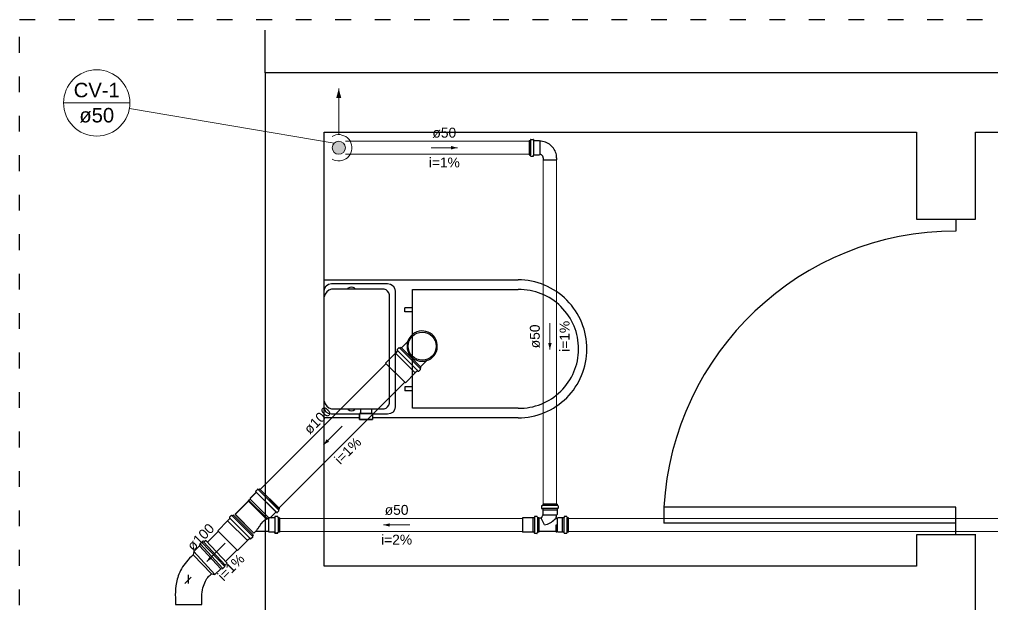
# Model space of a CAD drawing. Header units: millimetres. Extents: x -823 to -490, y -63 to 119.
# Drawn here: x -540.16 to -525.36, y 67.46 to 76.36 of the extents above; entities that cross this region are included whole.
import ezdxf

# ---------------------------------------------------------------- set-up
doc = ezdxf.new("R2010")
doc.units = ezdxf.units.MM
doc.header["$LTSCALE"] = 0.2
doc.header["$MEASUREMENT"] = 0
doc.linetypes.add('ACAD_ISO03W100', pattern=[3, 1.2, -1.8])
for name, color, linetype in [('. Layaot', 8, 'Continuous'), ('Simbolos', 5, 'Continuous'), ('Simbolos_int', 2, 'Continuous')]:
    doc.layers.add(name, color=color, linetype=linetype)
for name, color, linetype, lineweight in [('CV-Colunas', 1, 'Continuous', 5), ('CV-Condutos', 1, 'Continuous', 5), ('CV-Indicação coluna', 5, 'Continuous', 5), ('CV-Sentido conduto', 9, 'Continuous', 5), ('CV-Textos conduto', 7, 'Continuous', 5), ('DI-Detalhes', 1, 'Continuous', 30), ('TQ-Condutos', 5, 'Continuous', 5), ('TQ-Sentido conduto', 9, 'Continuous', 5), ('TQ-Textos conduto', 7, 'Continuous', 5)]:
    doc.layers.add(name, color=color, linetype=linetype, lineweight=lineweight)
doc.styles.add('Arial', font='arial.ttf')

msp = doc.modelspace()

# ---------------------------------------------------------------- hatches: boundary and pattern name
at = {"layer": 'CV-Colunas', "linetype": 'Continuous'}
msp.add_hatch(color=256, dxfattribs=at).paths.add_polyline_path([(-535.202, 74.405), (-535.203, 74.413), (-535.204, 74.422), (-535.206, 74.431), (-535.208, 74.439), (-535.212, 74.447), (-535.216, 74.455), (-535.221, 74.462), (-535.226, 74.469), (-535.232, 74.475), (-535.238, 74.481), (-535.245, 74.487), (-535.252, 74.491), (-535.26, 74.495), (-535.268, 74.499), (-535.277, 74.501), (-535.285, 74.503), (-535.294, 74.504), (-535.302, 74.505), (-535.311, 74.504), (-535.32, 74.503), (-535.328, 74.501), (-535.337, 74.499), (-535.345, 74.495), (-535.352, 74.491), (-535.36, 74.487), (-535.367, 74.481), (-535.373, 74.475), (-535.379, 74.469), (-535.384, 74.462), (-535.389, 74.455), (-535.393, 74.447), (-535.396, 74.439), (-535.399, 74.431), (-535.401, 74.422), (-535.402, 74.413), (-535.402, 74.405), (-535.402, 74.396), (-535.401, 74.387), (-535.399, 74.379), (-535.396, 74.371), (-535.393, 74.362), (-535.389, 74.355), (-535.384, 74.347), (-535.379, 74.34), (-535.373, 74.334), (-535.367, 74.328), (-535.36, 74.323), (-535.352, 74.318), (-535.345, 74.314), (-535.337, 74.311), (-535.328, 74.308), (-535.32, 74.306), (-535.311, 74.305), (-535.302, 74.305), (-535.294, 74.305), (-535.285, 74.306), (-535.277, 74.308), (-535.268, 74.311), (-535.26, 74.314), (-535.252, 74.318), (-535.245, 74.323), (-535.238, 74.328), (-535.232, 74.334), (-535.226, 74.34), (-535.221, 74.347), (-535.216, 74.355), (-535.212, 74.362), (-535.208, 74.371), (-535.206, 74.379), (-535.204, 74.387), (-535.203, 74.396)])
at = {"layer": 'CV-Condutos', "linetype": 'Continuous'}
msp.add_hatch(color=256, dxfattribs=at).paths.add_polyline_path([(-535.302, 75.305), (-535.341, 75.16), (-535.264, 75.16)])
at = {"layer": 'CV-Sentido conduto', "linetype": 'Continuous'}
for points in [[(-533.498, 74.405), (-533.594, 74.431), (-533.594, 74.379)], [(-532.093, 71.337), (-532.067, 71.434), (-532.119, 71.434)]]:
    msp.add_hatch(color=256, dxfattribs=at).paths.add_polyline_path(points)
at = {"layer": 'TQ-Sentido conduto', "linetype": 'Continuous'}
for points in [[(-535.535, 69.887), (-535.448, 69.937), (-535.485, 69.974)], [(-534.623, 68.67), (-534.526, 68.644), (-534.526, 68.695)], [(-537.31, 68.112), (-537.224, 68.162), (-537.26, 68.198)]]:
    msp.add_hatch(color=256, dxfattribs=at).paths.add_polyline_path(points)

# ---------------------------------------------------------------- linework, layer by layer
at = {"layer": '. Layaot'}
for p, q in [((-535.523, 71.342), (-535.523, 72.327)), ((-535.523, 70.366), (-535.523, 71.342)), ((-534.801, 70.362), (-534.801, 70.428)), ((-535.523, 70.313), (-535.523, 70.366)), ((-534.789, 70.362), (-534.789, 70.297)), ((-534.789, 70.297), (-534.789, 70.272))]:
    msp.add_line(p, q, dxfattribs=at)
at = {"layer": '. Layaot', "color": 7, "lineweight": 0}
for p, q in [((-534.801, 70.362), (-534.801, 70.428)), ((-534.789, 70.297), (-534.789, 70.362)), ((-534.789, 70.272), (-534.789, 70.297))]:
    msp.add_line(p, q, dxfattribs=at)
at = {"linetype": 'Continuous'}
for p, q in [((-536.422, 75.542), (-536.422, 76.193)), ((-515.722, 75.542), (-536.422, 75.542)), ((-536.422, 75.542), (-536.422, 55.767)), ((-535.523, 68.042), (-535.524, 74.642)), ((-535.524, 74.642), (-526.522, 74.642)), ((-526.522, 74.642), (-526.522, 73.319)), ((-525.624, 73.319), (-525.624, 74.642)), ((-525.624, 74.642), (-516.622, 74.642)), ((-526.522, 73.319), (-525.624, 73.319)), ((-525.921, 73.319), (-525.921, 73.139)), ((-535.523, 72.384), (-535.519, 72.392)), ((-535.523, 72.376), (-535.523, 72.384)), ((-535.523, 72.327), (-535.523, 72.376)), ((-535.519, 72.392), (-535.511, 72.396)), ((-535.511, 72.396), (-535.503, 72.396)), ((-535.503, 72.396), (-532.576, 72.396)), ((-535.494, 72.306), (-535.458, 72.331)), ((-535.458, 72.331), (-535.412, 72.339)), ((-535.412, 72.339), (-534.559, 72.339)), ((-534.559, 72.339), (-534.514, 72.331)), ((-534.514, 72.331), (-534.477, 72.306)), ((-535.523, 72.224), (-535.515, 72.269)), ((-535.515, 72.269), (-535.494, 72.306)), ((-535.486, 72.216), (-535.511, 72.179)), ((-535.453, 72.241), (-535.486, 72.216)), ((-535.412, 72.253), (-535.453, 72.241)), ((-534.613, 72.253), (-535.412, 72.253)), ((-535.162, 72.269), (-535.162, 72.265)), ((-535.158, 72.269), (-535.162, 72.269)), ((-535.162, 72.265), (-535.162, 72.253)), ((-535.134, 72.282), (-535.158, 72.269)), ((-535.109, 72.286), (-535.134, 72.282)), ((-535.084, 72.282), (-535.109, 72.286)), ((-535.06, 72.269), (-535.084, 72.282)), ((-535.06, 72.265), (-535.06, 72.269)), ((-535.06, 72.253), (-535.06, 72.265)), ((-534.584, 72.245), (-534.613, 72.253)), ((-534.559, 72.224), (-534.584, 72.245)), ((-534.539, 72.2), (-534.559, 72.224)), ((-534.531, 72.167), (-534.539, 72.2)), ((-534.477, 72.306), (-534.453, 72.269)), ((-534.453, 72.269), (-534.445, 72.224)), ((-534.445, 72.224), (-534.445, 71.342)), ((-534.18, 72.249), (-532.576, 72.249)), ((-534.18, 70.444), (-534.18, 72.249)), ((-535.511, 72.179), (-535.523, 72.138)), ((-534.531, 71.342), (-534.531, 72.167)), ((-534.3, 71.911), (-534.3, 71.971)), ((-534.18, 71.971), (-534.3, 71.971)), ((-534.18, 71.911), (-534.3, 71.911)), ((-534.531, 70.522), (-534.531, 71.342)), ((-534.445, 71.342), (-534.445, 70.465)), ((-534.18, 70.771), (-534.3, 70.771)), ((-534.3, 70.771), (-534.3, 70.711)), ((-534.18, 70.711), (-534.3, 70.711)), ((-535.523, 70.551), (-535.511, 70.51)), ((-535.515, 70.42), (-535.523, 70.465)), ((-535.494, 70.387), (-535.515, 70.42)), ((-535.511, 70.51), (-535.486, 70.477)), ((-535.486, 70.477), (-535.453, 70.452)), ((-535.453, 70.452), (-535.412, 70.436)), ((-535.412, 70.436), (-534.613, 70.436)), ((-535.162, 70.436), (-535.162, 70.428)), ((-535.162, 70.428), (-535.162, 70.424)), ((-535.162, 70.424), (-535.158, 70.424)), ((-535.158, 70.424), (-535.134, 70.411)), ((-535.134, 70.411), (-535.109, 70.407)), ((-535.109, 70.407), (-535.084, 70.411)), ((-535.084, 70.411), (-535.06, 70.424)), ((-535.06, 70.428), (-535.06, 70.436)), ((-535.06, 70.424), (-535.06, 70.428)), ((-534.974, 70.428), (-534.974, 70.362)), ((-534.801, 70.428), (-534.974, 70.428)), ((-534.974, 70.428), (-534.974, 70.362)), ((-534.801, 70.428), (-534.974, 70.428)), ((-534.613, 70.436), (-534.584, 70.448)), ((-534.584, 70.448), (-534.559, 70.465)), ((-534.559, 70.465), (-534.539, 70.489)), ((-534.539, 70.489), (-534.531, 70.522)), ((-534.453, 70.42), (-534.477, 70.387)), ((-534.445, 70.465), (-534.453, 70.42)), ((-532.576, 70.444), (-534.18, 70.444)), ((-535.523, 70.309), (-535.523, 70.313)), ((-535.519, 70.301), (-535.523, 70.309)), ((-535.511, 70.297), (-535.519, 70.301)), ((-535.503, 70.297), (-535.511, 70.297)), ((-534.986, 70.297), (-535.503, 70.297)), ((-535.458, 70.362), (-535.494, 70.387)), ((-535.412, 70.354), (-535.458, 70.362)), ((-534.986, 70.354), (-535.412, 70.354)), ((-534.986, 70.362), (-534.789, 70.362)), ((-534.986, 70.297), (-534.986, 70.362)), ((-534.986, 70.362), (-534.986, 70.297)), ((-534.789, 70.362), (-534.986, 70.362)), ((-534.986, 70.272), (-534.986, 70.297)), ((-534.986, 70.297), (-534.986, 70.272)), ((-534.789, 70.272), (-534.986, 70.272)), ((-534.986, 70.272), (-534.789, 70.272)), ((-534.974, 70.362), (-534.801, 70.362)), ((-534.559, 70.354), (-534.789, 70.354)), ((-532.576, 70.297), (-534.789, 70.297)), ((-534.514, 70.362), (-534.559, 70.354)), ((-534.477, 70.387), (-534.514, 70.362)), ((-525.921, 68.939), (-530.361, 68.939)), ((-530.361, 68.939), (-530.361, 68.699)), ((-525.921, 68.519), (-525.921, 68.939)), ((-525.921, 68.699), (-530.361, 68.699)), ((-525.621, 68.519), (-526.522, 68.519)), ((-526.522, 68.519), (-526.522, 68.042)), ((-525.623, 66.119), (-525.623, 68.519)), ((-526.522, 68.042), (-535.523, 68.042))]:
    msp.add_line(p, q, dxfattribs=at)
for centre, radius, start, end in [((-525.916, 68.687), 4.452, 90.065, 176.7527), ((-532.58, 71.347), 1.05, 44.7762, 89.7762), ((-532.56, 71.347), 0.903, 45.3515, 90.9397), ((-532.58, 71.347), 1.05, 359.7762, 44.7762), ((-532.56, 71.347), 0.903, 359.7633, 45.3515), ((-532.56, 71.347), 0.903, 314.4118, 359.7633), ((-532.58, 71.347), 1.05, 315, 359.7762), ((-532.56, 71.347), 0.903, 269.0603, 314.4118), ((-532.58, 71.347), 1.05, 270.2238, 315)]:
    msp.add_arc(centre, radius, start, end, dxfattribs=at)
at = {"layer": 'CV-Colunas'}
msp.add_circle((-535.302, 74.405), 0.1, dxfattribs=at)
at = {"layer": 'CV-Condutos'}
for p, q in [((-535.202, 74.505), (-532.41, 74.505)), ((-535.202, 74.305), (-532.41, 74.305)), ((-532.193, 74.222), (-532.193, 68.987)), ((-531.993, 74.222), (-531.993, 68.987))]:
    msp.add_line(p, q, dxfattribs=at)
for points in [[(-535.302, 74.605), (-535.302, 75.305)], [(-535.402, 74.232), (-535.374, 74.218), (-535.345, 74.209), (-535.314, 74.205), (-535.283, 74.206), (-535.253, 74.211), (-535.223, 74.221), (-535.196, 74.236), (-535.171, 74.254), (-535.149, 74.276), (-535.131, 74.301), (-535.117, 74.329), (-535.108, 74.359), (-535.103, 74.389), (-535.103, 74.42), (-535.108, 74.451), (-535.117, 74.48), (-535.131, 74.508), (-535.149, 74.533), (-535.171, 74.555), (-535.196, 74.574), (-535.223, 74.588), (-535.253, 74.598), (-535.283, 74.604), (-535.314, 74.604), (-535.345, 74.6), (-535.374, 74.591), (-535.402, 74.578)]]:
    msp.add_lwpolyline(points, dxfattribs=at)
at = {"layer": 'CV-Indicação coluna'}
for p, q in [((-539.485, 75.087), (-538.477, 75.087)), ((-538.484, 75.002), (-535.373, 74.475))]:
    msp.add_line(p, q, dxfattribs=at)
msp.add_circle((-538.981, 75.087), 0.504, dxfattribs=at)
at = {"layer": 'CV-Sentido conduto'}
for points in [[(-533.898, 74.405), (-533.498, 74.405)], [(-532.093, 71.737), (-532.093, 71.337)]]:
    msp.add_lwpolyline(points, dxfattribs=at)
at = {"layer": 'DI-Detalhes', "color": 6, "linetype": 'ACAD_ISO03W100'}
msp.add_lwpolyline([(-540.156, 76.355), (-514.677, 76.355), (-514.677, 53.05), (-540.156, 53.05)], close=True, dxfattribs=at)
at = {"layer": 'Simbolos'}
for p, q in [((-532.41, 74.514), (-532.41, 74.295)), ((-532.41, 74.514), (-532.393, 74.514)), ((-532.386, 74.529), (-532.389, 74.517)), ((-532.382, 74.532), (-532.347, 74.532)), ((-532.343, 74.528), (-532.342, 74.518)), ((-532.338, 74.514), (-532.254, 74.514)), ((-532.254, 74.514), (-532.246, 74.506)), ((-532.41, 74.295), (-532.393, 74.295)), ((-532.386, 74.281), (-532.389, 74.292)), ((-532.382, 74.278), (-532.347, 74.278)), ((-532.343, 74.281), (-532.342, 74.292)), ((-532.338, 74.295), (-532.254, 74.295)), ((-532.254, 74.295), (-532.246, 74.303)), ((-532.194, 74.25), (-532.194, 74.222)), ((-531.991, 74.25), (-531.991, 74.222)), ((-534.255, 71.455), (-534.347, 71.362)), ((-534.407, 71.316), (-534.442, 71.282)), ((-534.387, 71.361), (-534.414, 71.335)), ((-534.414, 71.329), (-534.407, 71.321)), ((-534.382, 71.362), (-534.372, 71.356)), ((-534.354, 71.369), (-534.367, 71.357)), ((-534.354, 71.369), (-534.053, 71.068)), ((-534.442, 71.28), (-534.59, 71.132)), ((-534.442, 71.282), (-534.442, 71.28)), ((-533.967, 71.167), (-534.06, 71.075)), ((-534.106, 71.015), (-534.14, 70.981)), ((-534.093, 71.008), (-534.101, 71.015)), ((-534.061, 71.035), (-534.087, 71.009)), ((-534.06, 71.04), (-534.066, 71.051)), ((-534.053, 71.068), (-534.065, 71.055)), ((-534.142, 70.981), (-534.29, 70.832)), ((-534.14, 70.981), (-534.142, 70.981)), ((-536.559, 69.166), (-536.649, 69.076)), ((-536.559, 69.164), (-536.649, 69.074)), ((-536.649, 69.076), (-536.649, 69.062)), ((-536.649, 69.074), (-536.649, 69.06)), ((-536.538, 69.211), (-536.565, 69.184)), ((-536.538, 69.21), (-536.565, 69.183)), ((-536.565, 69.179), (-536.559, 69.171)), ((-536.565, 69.178), (-536.559, 69.17)), ((-536.534, 69.212), (-536.523, 69.206)), ((-536.534, 69.21), (-536.523, 69.204)), ((-536.506, 69.219), (-536.518, 69.206)), ((-536.506, 69.218), (-536.518, 69.205)), ((-536.506, 69.219), (-536.205, 68.918)), ((-536.506, 69.218), (-536.205, 68.916)), ((-536.676, 69.035), (-536.879, 68.832)), ((-536.676, 69.034), (-536.879, 68.83)), ((-536.671, 69.048), (-536.68, 69.04)), ((-536.671, 69.047), (-536.68, 69.038)), ((-536.676, 69.035), (-536.68, 69.04)), ((-536.676, 69.034), (-536.68, 69.038)), ((-536.667, 69.044), (-536.671, 69.048)), ((-536.667, 69.043), (-536.671, 69.047)), ((-536.649, 69.062), (-536.667, 69.044)), ((-536.649, 69.06), (-536.667, 69.043)), ((-532.22, 68.959), (-532.22, 68.924)), ((-532.217, 68.963), (-532.205, 68.966)), ((-531.983, 68.987), (-532.202, 68.987)), ((-532.202, 68.987), (-532.202, 68.97)), ((-531.983, 68.987), (-531.983, 68.97)), ((-531.969, 68.963), (-531.98, 68.966)), ((-531.966, 68.959), (-531.966, 68.924)), ((-536.936, 68.812), (-536.963, 68.786)), ((-536.963, 68.78), (-536.956, 68.772)), ((-536.931, 68.813), (-536.921, 68.807)), ((-536.903, 68.82), (-536.916, 68.808)), ((-536.903, 68.82), (-536.602, 68.519)), ((-536.879, 68.832), (-536.592, 68.544)), ((-536.879, 68.83), (-536.592, 68.543)), ((-536.258, 68.864), (-536.335, 68.787)), ((-536.258, 68.863), (-536.335, 68.786)), ((-536.277, 68.78), (-536.332, 68.78)), ((-536.277, 68.779), (-536.332, 68.779)), ((-536.272, 68.794), (-536.273, 68.784)), ((-536.272, 68.793), (-536.273, 68.783)), ((-536.233, 68.798), (-536.268, 68.798)), ((-536.233, 68.797), (-536.268, 68.797)), ((-536.245, 68.858), (-536.252, 68.865)), ((-536.245, 68.857), (-536.252, 68.863)), ((-536.212, 68.885), (-536.239, 68.858)), ((-536.212, 68.884), (-536.239, 68.857)), ((-536.229, 68.795), (-536.226, 68.783)), ((-536.229, 68.794), (-536.226, 68.782)), ((-536.205, 68.78), (-536.222, 68.78)), ((-536.205, 68.779), (-536.222, 68.779)), ((-536.212, 68.89), (-536.218, 68.9)), ((-536.212, 68.888), (-536.218, 68.899)), ((-536.205, 68.918), (-536.217, 68.905)), ((-536.205, 68.916), (-536.217, 68.904)), ((-536.205, 68.78), (-536.205, 68.562)), ((-536.205, 68.779), (-536.205, 68.56)), ((-532.352, 68.778), (-532.508, 68.778)), ((-532.351, 68.779), (-532.352, 68.778)), ((-532.333, 68.779), (-532.351, 68.779)), ((-532.328, 68.793), (-532.329, 68.783)), ((-532.289, 68.797), (-532.324, 68.797)), ((-532.285, 68.794), (-532.282, 68.782)), ((-532.26, 68.779), (-532.278, 68.779)), ((-532.26, 68.779), (-532.26, 68.56)), ((-532.216, 68.92), (-532.206, 68.919)), ((-532.202, 68.915), (-532.202, 68.896)), ((-532.202, 68.896), (-532.201, 68.895)), ((-532.201, 68.895), (-532.201, 68.828)), ((-532.201, 68.828), (-532.198, 68.824)), ((-531.984, 68.828), (-531.989, 68.823)), ((-531.983, 68.896), (-531.984, 68.895)), ((-531.984, 68.895), (-531.984, 68.828)), ((-531.983, 68.915), (-531.983, 68.896)), ((-531.969, 68.92), (-531.98, 68.919)), ((-531.967, 68.778), (-531.975, 68.771)), ((-531.9, 68.778), (-531.967, 68.778)), ((-531.899, 68.779), (-531.9, 68.778)), ((-531.881, 68.779), (-531.899, 68.779)), ((-531.876, 68.793), (-531.877, 68.783)), ((-531.837, 68.797), (-531.872, 68.797)), ((-531.833, 68.794), (-531.83, 68.782)), ((-531.808, 68.779), (-531.826, 68.779)), ((-531.808, 68.56), (-531.808, 68.779)), ((-536.991, 68.731), (-537.139, 68.583)), ((-536.956, 68.767), (-536.991, 68.733)), ((-536.991, 68.733), (-536.991, 68.731)), ((-532.224, 68.771), (-532.26, 68.771)), ((-532.175, 68.67), (-532.224, 68.771)), ((-531.975, 68.771), (-531.997, 68.771)), ((-536.61, 68.486), (-536.637, 68.459)), ((-536.602, 68.519), (-536.615, 68.506)), ((-536.609, 68.491), (-536.615, 68.502)), ((-536.567, 68.57), (-536.592, 68.544)), ((-536.567, 68.568), (-536.592, 68.543)), ((-536.371, 68.57), (-536.567, 68.57)), ((-536.371, 68.568), (-536.567, 68.568)), ((-536.363, 68.562), (-536.371, 68.57)), ((-536.363, 68.56), (-536.371, 68.568)), ((-536.277, 68.562), (-536.363, 68.562)), ((-536.277, 68.56), (-536.363, 68.56)), ((-536.272, 68.547), (-536.273, 68.558)), ((-536.272, 68.546), (-536.273, 68.556)), ((-536.233, 68.544), (-536.268, 68.544)), ((-536.233, 68.542), (-536.268, 68.542)), ((-536.229, 68.547), (-536.226, 68.559)), ((-536.229, 68.545), (-536.226, 68.557)), ((-536.205, 68.562), (-536.222, 68.562)), ((-536.205, 68.56), (-536.222, 68.56)), ((-532.352, 68.561), (-532.508, 68.561)), ((-532.351, 68.56), (-532.352, 68.561)), ((-532.333, 68.56), (-532.351, 68.56)), ((-532.328, 68.546), (-532.329, 68.556)), ((-532.289, 68.542), (-532.324, 68.542)), ((-532.285, 68.545), (-532.282, 68.557)), ((-532.26, 68.56), (-532.278, 68.56)), ((-531.998, 68.568), (-532.26, 68.568)), ((-531.998, 68.568), (-531.997, 68.562)), ((-531.986, 68.562), (-531.997, 68.562)), ((-531.985, 68.568), (-531.986, 68.562)), ((-531.975, 68.568), (-531.985, 68.568)), ((-531.967, 68.561), (-531.975, 68.568)), ((-531.9, 68.561), (-531.967, 68.561)), ((-531.899, 68.56), (-531.9, 68.561)), ((-531.881, 68.56), (-531.899, 68.56)), ((-531.876, 68.546), (-531.877, 68.556)), ((-531.837, 68.542), (-531.872, 68.542)), ((-531.833, 68.545), (-531.83, 68.557)), ((-531.808, 68.56), (-531.826, 68.56)), ((-537.418, 68.35), (-537.507, 68.267)), ((-537.41, 68.381), (-537.418, 68.35)), ((-537.386, 68.403), (-537.41, 68.381)), ((-537.353, 68.407), (-537.386, 68.403)), ((-537.324, 68.435), (-537.353, 68.407)), ((-537.324, 68.435), (-536.998, 68.087)), ((-536.691, 68.431), (-536.839, 68.283)), ((-536.689, 68.431), (-536.691, 68.431)), ((-536.655, 68.466), (-536.689, 68.431)), ((-536.642, 68.459), (-536.65, 68.466)), ((-537.542, 68.19), (-537.569, 68.164)), ((-537.513, 68.216), (-537.542, 68.19)), ((-537.507, 68.267), (-537.513, 68.216)), ((-537.658, 68.057), (-537.675, 68.031)), ((-537.638, 68.084), (-537.658, 68.057)), ((-537.617, 68.111), (-537.638, 68.084)), ((-537.594, 68.137), (-537.617, 68.111)), ((-537.569, 68.164), (-537.594, 68.137)), ((-537.034, 68.037), (-537.027, 68.059)), ((-537.027, 68.059), (-536.998, 68.087)), ((-537.741, 67.898), (-537.75, 67.872)), ((-537.731, 67.924), (-537.741, 67.898)), ((-537.719, 67.951), (-537.731, 67.924)), ((-537.706, 67.977), (-537.719, 67.951)), ((-537.692, 68.004), (-537.706, 67.977)), ((-537.675, 68.031), (-537.692, 68.004)), ((-537.282, 67.885), (-537.271, 67.897)), ((-537.271, 67.897), (-537.259, 67.907)), ((-537.259, 67.907), (-537.254, 67.912)), ((-537.254, 67.912), (-537.247, 67.917)), ((-537.247, 67.917), (-537.237, 67.925)), ((-537.237, 67.925), (-537.187, 67.916)), ((-537.187, 67.916), (-537.094, 68.003)), ((-537.094, 68.003), (-537.066, 68.007)), ((-537.066, 68.007), (-537.034, 68.037)), ((-537.778, 67.745), (-537.784, 67.697)), ((-537.77, 67.795), (-537.778, 67.745)), ((-537.764, 67.82), (-537.77, 67.795)), ((-537.758, 67.845), (-537.764, 67.82)), ((-537.75, 67.872), (-537.758, 67.845)), ((-537.358, 67.741), (-537.349, 67.767)), ((-537.349, 67.767), (-537.339, 67.792)), ((-537.339, 67.792), (-537.329, 67.814)), ((-537.329, 67.814), (-537.317, 67.836)), ((-537.317, 67.836), (-537.306, 67.854)), ((-537.306, 67.854), (-537.294, 67.871)), ((-537.294, 67.871), (-537.282, 67.885)), ((-537.786, 67.651), (-537.787, 67.608)), ((-537.787, 67.608), (-537.786, 67.566)), ((-537.784, 67.697), (-537.786, 67.651)), ((-537.385, 67.581), (-537.383, 67.617)), ((-537.383, 67.617), (-537.379, 67.65)), ((-537.379, 67.65), (-537.373, 67.682)), ((-537.373, 67.682), (-537.366, 67.712)), ((-537.366, 67.712), (-537.358, 67.741)), ((-537.786, 67.566), (-537.785, 67.528)), ((-537.785, 67.528), (-537.786, 67.46)), ((-537.786, 67.46), (-537.384, 67.46)), ((-537.386, 67.544), (-537.385, 67.581)), ((-537.384, 67.506), (-537.386, 67.544)), ((-537.384, 67.46), (-537.384, 67.506)), ((-537.384, 67.465), (-537.384, 67.485))]:
    msp.add_line(p, q, dxfattribs=at)
for points in [[(-532.393, 74.514), (-532.392, 74.514), (-532.392, 74.514), (-532.391, 74.515), (-532.391, 74.515), (-532.39, 74.515), (-532.39, 74.516), (-532.39, 74.516), (-532.389, 74.517), (-532.389, 74.517)], [(-532.382, 74.532), (-532.383, 74.532), (-532.383, 74.532), (-532.384, 74.532), (-532.384, 74.531), (-532.385, 74.531), (-532.385, 74.531), (-532.385, 74.53), (-532.386, 74.53), (-532.386, 74.529)], [(-532.343, 74.528), (-532.343, 74.529), (-532.343, 74.53), (-532.344, 74.53), (-532.344, 74.531), (-532.345, 74.531), (-532.345, 74.531), (-532.346, 74.532), (-532.346, 74.532), (-532.347, 74.532)], [(-532.342, 74.518), (-532.342, 74.517), (-532.342, 74.517), (-532.341, 74.516), (-532.341, 74.515), (-532.341, 74.515), (-532.34, 74.515), (-532.339, 74.514), (-532.339, 74.514), (-532.338, 74.514)], [(-531.991, 74.25), (-531.992, 74.273), (-531.995, 74.295), (-532, 74.317), (-532.007, 74.338), (-532.015, 74.358), (-532.026, 74.378), (-532.038, 74.397), (-532.051, 74.415), (-532.066, 74.431), (-532.083, 74.446), (-532.1, 74.46), (-532.119, 74.472), (-532.139, 74.482), (-532.16, 74.491), (-532.181, 74.497), (-532.203, 74.502), (-532.225, 74.505), (-532.247, 74.506)], [(-532.389, 74.292), (-532.389, 74.293), (-532.39, 74.293), (-532.39, 74.294), (-532.39, 74.294), (-532.391, 74.295), (-532.391, 74.295), (-532.392, 74.295), (-532.392, 74.295), (-532.393, 74.295)], [(-532.386, 74.281), (-532.386, 74.28), (-532.385, 74.279), (-532.385, 74.279), (-532.385, 74.279), (-532.384, 74.278), (-532.384, 74.278), (-532.383, 74.278), (-532.383, 74.278), (-532.382, 74.278)], [(-532.347, 74.278), (-532.346, 74.278), (-532.346, 74.278), (-532.345, 74.278), (-532.345, 74.278), (-532.344, 74.279), (-532.344, 74.279), (-532.343, 74.28), (-532.343, 74.281), (-532.343, 74.281)], [(-532.338, 74.295), (-532.339, 74.295), (-532.339, 74.295), (-532.34, 74.295), (-532.341, 74.295), (-532.341, 74.294), (-532.341, 74.294), (-532.342, 74.293), (-532.342, 74.292), (-532.342, 74.292)], [(-532.194, 74.25), (-532.194, 74.255), (-532.195, 74.26), (-532.196, 74.264), (-532.197, 74.268), (-532.199, 74.273), (-532.201, 74.277), (-532.204, 74.281), (-532.207, 74.284), (-532.21, 74.288), (-532.213, 74.291), (-532.217, 74.294), (-532.221, 74.296), (-532.225, 74.298), (-532.229, 74.3), (-532.233, 74.302), (-532.238, 74.303), (-532.243, 74.303), (-532.247, 74.303)], [(-533.967, 71.168), (-533.934, 71.18), (-533.904, 71.198), (-533.876, 71.22), (-533.853, 71.246), (-533.833, 71.275), (-533.818, 71.307), (-533.808, 71.341), (-533.804, 71.376), (-533.804, 71.411), (-533.81, 71.445), (-533.822, 71.479), (-533.838, 71.51), (-533.859, 71.538), (-533.884, 71.563), (-533.912, 71.584), (-533.943, 71.6), (-533.977, 71.612), (-534.011, 71.618), (-534.047, 71.619), (-534.081, 71.614), (-534.115, 71.604), (-534.147, 71.589), (-534.176, 71.57), (-534.202, 71.546), (-534.224, 71.518), (-534.242, 71.488), (-534.255, 71.455)], [(-534.255, 71.455), (-534.261, 71.428), (-534.264, 71.401), (-534.264, 71.373), (-534.26, 71.346), (-534.254, 71.319), (-534.244, 71.293), (-534.231, 71.269), (-534.215, 71.246), (-534.197, 71.225), (-534.176, 71.207), (-534.154, 71.191), (-534.129, 71.178), (-534.103, 71.168), (-534.077, 71.162), (-534.049, 71.158), (-534.022, 71.158), (-533.994, 71.161), (-533.967, 71.168)], [(-534.414, 71.335), (-534.414, 71.334), (-534.414, 71.334), (-534.415, 71.333), (-534.415, 71.332), (-534.415, 71.332), (-534.415, 71.331), (-534.414, 71.33), (-534.414, 71.33), (-534.414, 71.329)], [(-534.407, 71.316), (-534.407, 71.316), (-534.407, 71.317), (-534.406, 71.318), (-534.406, 71.318), (-534.406, 71.319), (-534.406, 71.32), (-534.406, 71.32), (-534.407, 71.321), (-534.407, 71.321)], [(-534.382, 71.362), (-534.383, 71.362), (-534.383, 71.362), (-534.384, 71.363), (-534.384, 71.363), (-534.385, 71.362), (-534.385, 71.362), (-534.386, 71.362), (-534.386, 71.362), (-534.387, 71.361)], [(-534.372, 71.356), (-534.371, 71.356), (-534.37, 71.356), (-534.37, 71.355), (-534.369, 71.355), (-534.369, 71.356), (-534.368, 71.356), (-534.368, 71.356), (-534.367, 71.356), (-534.367, 71.357)], [(-534.101, 71.015), (-534.101, 71.015), (-534.102, 71.016), (-534.103, 71.016), (-534.103, 71.016), (-534.104, 71.016), (-534.104, 71.016), (-534.105, 71.015), (-534.106, 71.015), (-534.106, 71.015)], [(-534.093, 71.008), (-534.092, 71.008), (-534.092, 71.008), (-534.091, 71.007), (-534.09, 71.007), (-534.09, 71.007), (-534.089, 71.008), (-534.089, 71.008), (-534.088, 71.008), (-534.087, 71.009)], [(-534.065, 71.055), (-534.066, 71.055), (-534.066, 71.054), (-534.066, 71.054), (-534.067, 71.053), (-534.067, 71.053), (-534.067, 71.052), (-534.067, 71.052), (-534.066, 71.051), (-534.066, 71.051)], [(-534.061, 71.035), (-534.06, 71.036), (-534.06, 71.036), (-534.06, 71.037), (-534.06, 71.037), (-534.06, 71.038), (-534.06, 71.038), (-534.06, 71.039), (-534.06, 71.04), (-534.06, 71.04)], [(-536.565, 69.184), (-536.566, 69.184), (-536.566, 69.183), (-536.566, 69.183), (-536.566, 69.182), (-536.566, 69.181), (-536.566, 69.181), (-536.566, 69.18), (-536.566, 69.18), (-536.565, 69.179)], [(-536.565, 69.183), (-536.566, 69.182), (-536.566, 69.182), (-536.566, 69.181), (-536.566, 69.181), (-536.566, 69.18), (-536.566, 69.179), (-536.566, 69.179), (-536.566, 69.178), (-536.565, 69.178)], [(-536.559, 69.166), (-536.559, 69.166), (-536.558, 69.167), (-536.558, 69.167), (-536.558, 69.168), (-536.558, 69.169), (-536.558, 69.169), (-536.558, 69.17), (-536.558, 69.171), (-536.559, 69.171)], [(-536.559, 69.164), (-536.559, 69.165), (-536.558, 69.165), (-536.558, 69.166), (-536.558, 69.167), (-536.558, 69.167), (-536.558, 69.168), (-536.558, 69.169), (-536.558, 69.169), (-536.559, 69.17)], [(-536.534, 69.212), (-536.534, 69.212), (-536.535, 69.212), (-536.535, 69.212), (-536.536, 69.212), (-536.536, 69.212), (-536.537, 69.212), (-536.538, 69.212), (-536.538, 69.212), (-536.538, 69.211)], [(-536.534, 69.21), (-536.534, 69.211), (-536.535, 69.211), (-536.535, 69.211), (-536.536, 69.211), (-536.536, 69.211), (-536.537, 69.211), (-536.538, 69.21), (-536.538, 69.21), (-536.538, 69.21)], [(-536.523, 69.206), (-536.523, 69.205), (-536.522, 69.205), (-536.522, 69.205), (-536.521, 69.205), (-536.52, 69.205), (-536.52, 69.205), (-536.519, 69.206), (-536.519, 69.206), (-536.518, 69.206)], [(-536.523, 69.204), (-536.523, 69.204), (-536.522, 69.204), (-536.522, 69.204), (-536.521, 69.204), (-536.52, 69.204), (-536.52, 69.204), (-536.519, 69.204), (-536.519, 69.205), (-536.518, 69.205)], [(-532.217, 68.963), (-532.218, 68.962), (-532.218, 68.962), (-532.219, 68.962), (-532.219, 68.961), (-532.219, 68.961), (-532.22, 68.96), (-532.22, 68.96), (-532.22, 68.959), (-532.22, 68.959)], [(-532.205, 68.966), (-532.205, 68.966), (-532.204, 68.966), (-532.204, 68.967), (-532.203, 68.967), (-532.203, 68.968), (-532.203, 68.968), (-532.202, 68.969), (-532.202, 68.969), (-532.202, 68.97)], [(-531.983, 68.97), (-531.983, 68.969), (-531.983, 68.969), (-531.983, 68.968), (-531.983, 68.968), (-531.982, 68.967), (-531.982, 68.967), (-531.981, 68.966), (-531.981, 68.966), (-531.98, 68.966)], [(-531.966, 68.959), (-531.966, 68.959), (-531.966, 68.96), (-531.966, 68.96), (-531.966, 68.961), (-531.967, 68.961), (-531.967, 68.962), (-531.967, 68.962), (-531.968, 68.962), (-531.969, 68.963)], [(-536.963, 68.786), (-536.963, 68.785), (-536.963, 68.785), (-536.964, 68.784), (-536.964, 68.783), (-536.964, 68.783), (-536.964, 68.782), (-536.964, 68.781), (-536.963, 68.781), (-536.963, 68.78)], [(-536.931, 68.813), (-536.932, 68.813), (-536.932, 68.813), (-536.933, 68.813), (-536.933, 68.813), (-536.934, 68.813), (-536.934, 68.813), (-536.935, 68.813), (-536.935, 68.813), (-536.936, 68.812)], [(-536.921, 68.807), (-536.92, 68.807), (-536.92, 68.807), (-536.919, 68.806), (-536.918, 68.806), (-536.918, 68.806), (-536.917, 68.807), (-536.917, 68.807), (-536.916, 68.807), (-536.916, 68.808)], [(-536.335, 68.787), (-536.335, 68.787), (-536.336, 68.786), (-536.336, 68.786), (-536.336, 68.785), (-536.336, 68.785), (-536.336, 68.784), (-536.336, 68.784), (-536.336, 68.783), (-536.336, 68.783), (-536.336, 68.782), (-536.335, 68.782), (-536.335, 68.781), (-536.335, 68.781), (-536.334, 68.781), (-536.334, 68.781), (-536.333, 68.78), (-536.333, 68.78), (-536.332, 68.78)], [(-536.335, 68.786), (-536.335, 68.785), (-536.336, 68.785), (-536.336, 68.784), (-536.336, 68.784), (-536.336, 68.783), (-536.336, 68.783), (-536.336, 68.782), (-536.336, 68.782), (-536.336, 68.781), (-536.336, 68.781), (-536.335, 68.78), (-536.335, 68.78), (-536.335, 68.78), (-536.334, 68.779), (-536.334, 68.779), (-536.333, 68.779), (-536.333, 68.779), (-536.332, 68.779)], [(-536.277, 68.78), (-536.276, 68.78), (-536.276, 68.781), (-536.275, 68.781), (-536.274, 68.781), (-536.274, 68.782), (-536.274, 68.782), (-536.273, 68.783), (-536.273, 68.783), (-536.273, 68.784)], [(-536.277, 68.779), (-536.276, 68.779), (-536.276, 68.779), (-536.275, 68.779), (-536.274, 68.78), (-536.274, 68.78), (-536.274, 68.781), (-536.273, 68.781), (-536.273, 68.782), (-536.273, 68.783)], [(-536.268, 68.798), (-536.269, 68.798), (-536.269, 68.798), (-536.27, 68.798), (-536.27, 68.797), (-536.271, 68.797), (-536.271, 68.796), (-536.272, 68.796), (-536.272, 68.795), (-536.272, 68.794)], [(-536.268, 68.797), (-536.269, 68.797), (-536.269, 68.796), (-536.27, 68.796), (-536.27, 68.796), (-536.271, 68.795), (-536.271, 68.795), (-536.272, 68.794), (-536.272, 68.794), (-536.272, 68.793)], [(-536.252, 68.865), (-536.253, 68.865), (-536.254, 68.865), (-536.254, 68.866), (-536.255, 68.866), (-536.256, 68.866), (-536.256, 68.865), (-536.257, 68.865), (-536.257, 68.865), (-536.258, 68.864)], [(-536.252, 68.863), (-536.253, 68.864), (-536.254, 68.864), (-536.254, 68.864), (-536.255, 68.864), (-536.256, 68.864), (-536.256, 68.864), (-536.257, 68.864), (-536.257, 68.863), (-536.258, 68.863)], [(-536.245, 68.858), (-536.244, 68.858), (-536.243, 68.857), (-536.243, 68.857), (-536.242, 68.857), (-536.241, 68.857), (-536.241, 68.857), (-536.24, 68.857), (-536.24, 68.858), (-536.239, 68.858)], [(-536.245, 68.857), (-536.244, 68.856), (-536.243, 68.856), (-536.243, 68.856), (-536.242, 68.856), (-536.241, 68.856), (-536.241, 68.856), (-536.24, 68.856), (-536.24, 68.856), (-536.239, 68.857)], [(-536.229, 68.795), (-536.229, 68.796), (-536.229, 68.796), (-536.23, 68.797), (-536.23, 68.797), (-536.231, 68.797), (-536.231, 68.798), (-536.232, 68.798), (-536.232, 68.798), (-536.233, 68.798)], [(-536.229, 68.794), (-536.229, 68.794), (-536.229, 68.795), (-536.23, 68.795), (-536.23, 68.796), (-536.231, 68.796), (-536.231, 68.796), (-536.232, 68.797), (-536.232, 68.797), (-536.233, 68.797)], [(-536.226, 68.783), (-536.226, 68.783), (-536.225, 68.782), (-536.225, 68.782), (-536.225, 68.781), (-536.224, 68.781), (-536.224, 68.781), (-536.223, 68.78), (-536.223, 68.78), (-536.222, 68.78)], [(-536.226, 68.782), (-536.226, 68.781), (-536.225, 68.781), (-536.225, 68.78), (-536.225, 68.78), (-536.224, 68.78), (-536.224, 68.779), (-536.223, 68.779), (-536.223, 68.779), (-536.222, 68.779)], [(-536.217, 68.905), (-536.218, 68.905), (-536.218, 68.904), (-536.218, 68.904), (-536.218, 68.903), (-536.218, 68.903), (-536.218, 68.902), (-536.218, 68.901), (-536.218, 68.901), (-536.218, 68.9)], [(-536.217, 68.904), (-536.218, 68.903), (-536.218, 68.903), (-536.218, 68.902), (-536.218, 68.902), (-536.218, 68.901), (-536.218, 68.901), (-536.218, 68.9), (-536.218, 68.899), (-536.218, 68.899)], [(-536.212, 68.885), (-536.212, 68.885), (-536.212, 68.886), (-536.211, 68.886), (-536.211, 68.887), (-536.211, 68.888), (-536.211, 68.888), (-536.211, 68.889), (-536.211, 68.889), (-536.212, 68.89)], [(-536.212, 68.884), (-536.212, 68.884), (-536.212, 68.885), (-536.211, 68.885), (-536.211, 68.886), (-536.211, 68.886), (-536.211, 68.887), (-536.211, 68.887), (-536.211, 68.888), (-536.212, 68.888)], [(-532.333, 68.779), (-532.332, 68.779), (-532.331, 68.779), (-532.331, 68.779), (-532.33, 68.78), (-532.33, 68.78), (-532.329, 68.781), (-532.329, 68.781), (-532.329, 68.782), (-532.329, 68.783)], [(-532.324, 68.797), (-532.324, 68.797), (-532.325, 68.796), (-532.326, 68.796), (-532.326, 68.796), (-532.327, 68.795), (-532.327, 68.795), (-532.327, 68.794), (-532.328, 68.794), (-532.328, 68.793)], [(-532.285, 68.794), (-532.285, 68.794), (-532.285, 68.795), (-532.286, 68.795), (-532.286, 68.796), (-532.287, 68.796), (-532.287, 68.796), (-532.288, 68.797), (-532.288, 68.797), (-532.289, 68.797)], [(-532.282, 68.782), (-532.281, 68.781), (-532.281, 68.781), (-532.281, 68.78), (-532.28, 68.78), (-532.28, 68.78), (-532.279, 68.779), (-532.279, 68.779), (-532.278, 68.779), (-532.278, 68.779)], [(-532.224, 68.771), (-532.22, 68.777), (-532.217, 68.782), (-532.213, 68.788), (-532.21, 68.794), (-532.208, 68.8), (-532.205, 68.806), (-532.202, 68.812), (-532.2, 68.818), (-532.198, 68.824)], [(-532.22, 68.924), (-532.22, 68.923), (-532.22, 68.922), (-532.22, 68.922), (-532.219, 68.921), (-532.219, 68.921), (-532.218, 68.92), (-532.218, 68.92), (-532.217, 68.92), (-532.216, 68.92)], [(-532.202, 68.915), (-532.202, 68.915), (-532.202, 68.916), (-532.203, 68.917), (-532.203, 68.917), (-532.203, 68.918), (-532.204, 68.918), (-532.205, 68.918), (-532.205, 68.919), (-532.206, 68.919)], [(-532, 68.776), (-531.999, 68.781), (-531.997, 68.786), (-531.996, 68.791), (-531.995, 68.797), (-531.994, 68.802), (-531.993, 68.807), (-531.991, 68.812), (-531.99, 68.818), (-531.989, 68.823)], [(-531.98, 68.919), (-531.98, 68.919), (-531.981, 68.918), (-531.982, 68.918), (-531.982, 68.918), (-531.983, 68.917), (-531.983, 68.917), (-531.983, 68.916), (-531.983, 68.915), (-531.983, 68.915)], [(-531.969, 68.92), (-531.969, 68.92), (-531.968, 68.92), (-531.967, 68.92), (-531.967, 68.921), (-531.966, 68.921), (-531.966, 68.922), (-531.966, 68.922), (-531.966, 68.923), (-531.966, 68.924)], [(-531.881, 68.779), (-531.88, 68.779), (-531.879, 68.779), (-531.879, 68.779), (-531.878, 68.78), (-531.878, 68.78), (-531.877, 68.781), (-531.877, 68.781), (-531.877, 68.782), (-531.877, 68.783)], [(-531.872, 68.797), (-531.872, 68.797), (-531.873, 68.796), (-531.874, 68.796), (-531.874, 68.796), (-531.875, 68.795), (-531.875, 68.795), (-531.875, 68.794), (-531.876, 68.794), (-531.876, 68.793)], [(-531.833, 68.794), (-531.833, 68.794), (-531.833, 68.795), (-531.834, 68.795), (-531.834, 68.796), (-531.835, 68.796), (-531.835, 68.796), (-531.836, 68.797), (-531.836, 68.797), (-531.837, 68.797)], [(-531.83, 68.782), (-531.829, 68.781), (-531.829, 68.781), (-531.829, 68.78), (-531.828, 68.78), (-531.828, 68.78), (-531.827, 68.779), (-531.827, 68.779), (-531.826, 68.779), (-531.826, 68.779)], [(-536.956, 68.767), (-536.956, 68.767), (-536.956, 68.768), (-536.955, 68.769), (-536.955, 68.769), (-536.955, 68.77), (-536.955, 68.771), (-536.956, 68.771), (-536.956, 68.772), (-536.956, 68.772)], [(-532.175, 68.67), (-532.153, 68.676), (-532.131, 68.683), (-532.11, 68.692), (-532.09, 68.703), (-532.07, 68.714), (-532.051, 68.727), (-532.033, 68.741), (-532.016, 68.756), (-531.999, 68.772)], [(-532, 68.776), (-532, 68.776), (-532, 68.775), (-532.001, 68.775), (-532, 68.774), (-532, 68.774), (-532, 68.774), (-532, 68.773), (-532, 68.773), (-532, 68.773), (-531.999, 68.772), (-531.999, 68.772), (-531.999, 68.772), (-531.998, 68.771), (-531.998, 68.771), (-531.998, 68.771), (-531.997, 68.771), (-531.997, 68.771), (-531.997, 68.771)], [(-536.615, 68.506), (-536.615, 68.506), (-536.615, 68.505), (-536.615, 68.505), (-536.616, 68.504), (-536.616, 68.504), (-536.616, 68.503), (-536.616, 68.503), (-536.615, 68.502), (-536.615, 68.502)], [(-536.61, 68.486), (-536.609, 68.487), (-536.609, 68.487), (-536.609, 68.488), (-536.609, 68.488), (-536.609, 68.489), (-536.609, 68.489), (-536.609, 68.49), (-536.609, 68.491), (-536.609, 68.491)], [(-536.563, 68.571), (-536.563, 68.571), (-536.564, 68.571), (-536.564, 68.571), (-536.565, 68.571), (-536.565, 68.57), (-536.566, 68.57), (-536.566, 68.57), (-536.566, 68.57), (-536.567, 68.57)], [(-536.563, 68.569), (-536.563, 68.569), (-536.564, 68.569), (-536.564, 68.569), (-536.565, 68.569), (-536.565, 68.569), (-536.566, 68.569), (-536.566, 68.569), (-536.566, 68.568), (-536.567, 68.568)], [(-536.273, 68.558), (-536.273, 68.559), (-536.273, 68.559), (-536.273, 68.56), (-536.274, 68.56), (-536.274, 68.561), (-536.275, 68.561), (-536.276, 68.561), (-536.276, 68.561), (-536.277, 68.562)], [(-536.273, 68.556), (-536.273, 68.557), (-536.273, 68.558), (-536.273, 68.558), (-536.274, 68.559), (-536.274, 68.559), (-536.275, 68.56), (-536.276, 68.56), (-536.276, 68.56), (-536.277, 68.56)], [(-536.272, 68.547), (-536.272, 68.547), (-536.272, 68.546), (-536.271, 68.546), (-536.271, 68.545), (-536.27, 68.545), (-536.27, 68.544), (-536.269, 68.544), (-536.269, 68.544), (-536.268, 68.544)], [(-536.272, 68.546), (-536.272, 68.545), (-536.272, 68.545), (-536.271, 68.544), (-536.271, 68.544), (-536.27, 68.543), (-536.27, 68.543), (-536.269, 68.543), (-536.269, 68.542), (-536.268, 68.542)], [(-536.233, 68.544), (-536.232, 68.544), (-536.232, 68.544), (-536.231, 68.544), (-536.231, 68.544), (-536.23, 68.545), (-536.23, 68.545), (-536.229, 68.546), (-536.229, 68.546), (-536.229, 68.547)], [(-536.233, 68.542), (-536.232, 68.542), (-536.232, 68.542), (-536.231, 68.543), (-536.231, 68.543), (-536.23, 68.543), (-536.23, 68.544), (-536.229, 68.544), (-536.229, 68.545), (-536.229, 68.545)], [(-536.222, 68.562), (-536.223, 68.561), (-536.223, 68.561), (-536.224, 68.561), (-536.224, 68.561), (-536.225, 68.561), (-536.225, 68.56), (-536.225, 68.56), (-536.226, 68.559), (-536.226, 68.559)], [(-536.222, 68.56), (-536.223, 68.56), (-536.223, 68.56), (-536.224, 68.56), (-536.224, 68.559), (-536.225, 68.559), (-536.225, 68.559), (-536.225, 68.558), (-536.226, 68.558), (-536.226, 68.557)], [(-532.329, 68.556), (-532.329, 68.557), (-532.329, 68.558), (-532.329, 68.558), (-532.33, 68.559), (-532.33, 68.559), (-532.331, 68.56), (-532.331, 68.56), (-532.332, 68.56), (-532.333, 68.56)], [(-532.328, 68.546), (-532.328, 68.545), (-532.327, 68.545), (-532.327, 68.544), (-532.327, 68.544), (-532.326, 68.543), (-532.326, 68.543), (-532.325, 68.543), (-532.324, 68.542), (-532.324, 68.542)], [(-532.289, 68.542), (-532.288, 68.542), (-532.288, 68.542), (-532.287, 68.543), (-532.287, 68.543), (-532.286, 68.543), (-532.286, 68.544), (-532.285, 68.544), (-532.285, 68.545), (-532.285, 68.545)], [(-532.278, 68.56), (-532.278, 68.56), (-532.279, 68.56), (-532.279, 68.56), (-532.28, 68.559), (-532.28, 68.559), (-532.281, 68.559), (-532.281, 68.558), (-532.281, 68.558), (-532.282, 68.557)], [(-531.877, 68.556), (-531.877, 68.557), (-531.877, 68.558), (-531.877, 68.558), (-531.878, 68.559), (-531.878, 68.559), (-531.879, 68.56), (-531.879, 68.56), (-531.88, 68.56), (-531.881, 68.56)], [(-531.876, 68.546), (-531.876, 68.545), (-531.875, 68.545), (-531.875, 68.544), (-531.875, 68.544), (-531.874, 68.543), (-531.874, 68.543), (-531.873, 68.543), (-531.872, 68.542), (-531.872, 68.542)], [(-531.837, 68.542), (-531.836, 68.542), (-531.836, 68.542), (-531.835, 68.543), (-531.835, 68.543), (-531.834, 68.543), (-531.834, 68.544), (-531.833, 68.544), (-531.833, 68.545), (-531.833, 68.545)], [(-531.826, 68.56), (-531.826, 68.56), (-531.827, 68.56), (-531.827, 68.56), (-531.828, 68.559), (-531.828, 68.559), (-531.829, 68.559), (-531.829, 68.558), (-531.829, 68.558), (-531.83, 68.557)], [(-536.65, 68.466), (-536.65, 68.466), (-536.651, 68.467), (-536.652, 68.467), (-536.652, 68.467), (-536.653, 68.467), (-536.654, 68.467), (-536.654, 68.466), (-536.655, 68.466), (-536.655, 68.466)], [(-536.642, 68.459), (-536.641, 68.459), (-536.641, 68.459), (-536.64, 68.458), (-536.639, 68.458), (-536.639, 68.458), (-536.638, 68.458), (-536.638, 68.459), (-536.637, 68.459), (-536.637, 68.459)]]:
    msp.add_lwpolyline(points, dxfattribs=at)
at = {"layer": 'Simbolos_int'}
for p, q in [((-532.39, 74.514), (-532.39, 74.295)), ((-532.342, 74.514), (-532.342, 74.295)), ((-532.246, 74.506), (-532.246, 74.303)), ((-532.194, 74.222), (-531.991, 74.222)), ((-534.405, 71.319), (-534.104, 71.017)), ((-534.369, 71.354), (-534.068, 71.053)), ((-534.347, 71.362), (-534.06, 71.075)), ((-534.442, 71.28), (-534.142, 70.981)), ((-534.59, 71.132), (-534.29, 70.832)), ((-536.556, 69.168), (-536.255, 68.867)), ((-536.556, 69.167), (-536.255, 68.866)), ((-536.521, 69.204), (-536.219, 68.903)), ((-536.521, 69.203), (-536.219, 68.902)), ((-536.399, 68.759), (-536.676, 69.035)), ((-536.399, 68.758), (-536.676, 69.034)), ((-536.387, 68.765), (-536.667, 69.044)), ((-536.387, 68.763), (-536.667, 69.043)), ((-536.362, 68.775), (-536.649, 69.062)), ((-536.362, 68.774), (-536.649, 69.06)), ((-531.983, 68.967), (-532.202, 68.967)), ((-536.918, 68.805), (-536.617, 68.504)), ((-536.273, 68.78), (-536.273, 68.562)), ((-536.273, 68.779), (-536.273, 68.56)), ((-536.225, 68.78), (-536.225, 68.562)), ((-536.225, 68.779), (-536.225, 68.56)), ((-532.508, 68.778), (-532.508, 68.561)), ((-532.351, 68.779), (-532.351, 68.56)), ((-532.329, 68.779), (-532.329, 68.56)), ((-532.281, 68.779), (-532.281, 68.56)), ((-531.983, 68.919), (-532.202, 68.919)), ((-531.984, 68.895), (-532.201, 68.895)), ((-531.991, 68.821), (-532.199, 68.821)), ((-531.9, 68.561), (-531.9, 68.778)), ((-531.877, 68.56), (-531.877, 68.779)), ((-531.829, 68.56), (-531.829, 68.779)), ((-536.991, 68.731), (-536.691, 68.431)), ((-536.954, 68.769), (-536.653, 68.468)), ((-536.371, 68.772), (-536.371, 68.57)), ((-536.371, 68.77), (-536.371, 68.568)), ((-532.26, 68.568), (-532.26, 68.771)), ((-531.998, 68.568), (-531.998, 68.67)), ((-531.997, 68.67), (-531.998, 68.67)), ((-531.997, 68.67), (-531.986, 68.67)), ((-531.985, 68.67), (-531.986, 68.67)), ((-531.985, 68.568), (-531.985, 68.67)), ((-531.975, 68.568), (-531.975, 68.771)), ((-537.139, 68.583), (-536.839, 68.283)), ((-537.418, 68.35), (-537.094, 68.003)), ((-537.41, 68.381), (-537.066, 68.007)), ((-537.386, 68.403), (-537.034, 68.037)), ((-537.353, 68.407), (-537.027, 68.059)), ((-537.513, 68.216), (-537.237, 67.925)), ((-537.507, 68.267), (-537.187, 67.916))]:
    msp.add_line(p, q, dxfattribs=at)
at = {"layer": 'Simbolos_int', "color": 8, "linetype": 'Continuous'}
for p, q in [((-537.585, 67.782), (-537.585, 67.912)), ((-537.547, 67.875), (-537.64, 67.782))]:
    msp.add_line(p, q, dxfattribs=at)
at = {"layer": 'Simbolos_int'}
for points in [[(-536.336, 68.783), (-536.348, 68.78), (-536.36, 68.776), (-536.372, 68.772), (-536.383, 68.767), (-536.395, 68.761), (-536.406, 68.756), (-536.417, 68.749), (-536.427, 68.743), (-536.437, 68.736)], [(-536.336, 68.782), (-536.348, 68.778), (-536.36, 68.774), (-536.372, 68.77), (-536.383, 68.765), (-536.395, 68.76), (-536.406, 68.754), (-536.417, 68.748), (-536.427, 68.741), (-536.437, 68.734)], [(-536.509, 68.648), (-536.515, 68.639), (-536.522, 68.631), (-536.528, 68.622), (-536.534, 68.614), (-536.54, 68.605), (-536.546, 68.597), (-536.551, 68.588), (-536.557, 68.579), (-536.563, 68.571)], [(-536.509, 68.646), (-536.515, 68.638), (-536.522, 68.63), (-536.528, 68.621), (-536.534, 68.613), (-536.54, 68.604), (-536.546, 68.595), (-536.551, 68.587), (-536.557, 68.578), (-536.563, 68.569)], [(-536.437, 68.736), (-536.447, 68.728), (-536.456, 68.719), (-536.465, 68.71), (-536.474, 68.701), (-536.482, 68.691), (-536.49, 68.681), (-536.497, 68.67), (-536.503, 68.659), (-536.509, 68.648)], [(-536.437, 68.734), (-536.447, 68.726), (-536.456, 68.718), (-536.465, 68.709), (-536.474, 68.699), (-536.482, 68.689), (-536.49, 68.679), (-536.497, 68.669), (-536.503, 68.658), (-536.509, 68.646)]]:
    msp.add_lwpolyline(points, dxfattribs=at)
msp.add_circle((-534.034, 71.388), 0.213, dxfattribs=at)
at = {"layer": 'TQ-Condutos'}
for p, q in [((-534.581, 71.124), (-536.496, 69.209)), ((-534.298, 70.841), (-536.213, 68.926)), ((-532.508, 68.77), (-536.205, 68.77)), ((-517.395, 68.77), (-531.808, 68.77)), ((-537.13, 68.575), (-537.297, 68.408)), ((-532.508, 68.57), (-536.205, 68.57)), ((-517.395, 68.57), (-531.808, 68.57)), ((-536.847, 68.292), (-537.024, 68.115))]:
    msp.add_line(p, q, dxfattribs=at)
at = {"layer": 'TQ-Sentido conduto'}
for points in [[(-535.252, 70.17), (-535.535, 69.887)], [(-534.223, 68.67), (-534.623, 68.67)], [(-537.027, 68.395), (-537.31, 68.112)]]:
    msp.add_lwpolyline(points, dxfattribs=at)

# ---------------------------------------------------------------- texts
at = {"layer": 'CV-Indicação coluna', "char_height": 0.22, "attachment_point": 8, "line_spacing_factor": 0.6, "style": 'Arial'}
for s, insert, width in [('CV-1', (-538.981, 75.169), 1.40049), ('ø50', (-538.981, 74.784), 1.05909)]:
    msp.add_mtext(s, dxfattribs=dict(at, insert=insert, width=width))
at = {"layer": 'CV-Textos conduto', "char_height": 0.15, "attachment_point": 8, "line_spacing_factor": 0.6, "style": 'Arial'}
for s, insert, width in [('ø50', (-533.698, 74.555), 0.7221), ('i=1%', (-533.698, 74.105), 0.94345)]:
    msp.add_mtext(s, dxfattribs=dict(at, insert=insert, width=width))
at = {"layer": 'CV-Textos conduto', "char_height": 0.15, "attachment_point": 8, "rotation": 90.0002, "line_spacing_factor": 0.6, "style": 'Arial'}
for s, insert, width in [('i=1%', (-531.793, 71.537), 0.94345), ('ø50', (-532.243, 71.537), 0.7221)]:
    msp.add_mtext(s, dxfattribs=dict(at, insert=insert, width=width))
at = {"layer": 'TQ-Textos conduto', "char_height": 0.15, "attachment_point": 8, "rotation": 45.0001, "line_spacing_factor": 0.6, "style": 'Arial'}
for s, insert, width in [('ø100', (-535.57, 70.206), 0.95511), ('i=1%', (-535.111, 69.746), 0.94345), ('ø100', (-537.346, 68.43), 0.95511), ('i=1%', (-536.886, 67.971), 0.94345)]:
    msp.add_mtext(s, dxfattribs=dict(at, insert=insert, width=width))
at = {"layer": 'TQ-Textos conduto', "char_height": 0.15, "attachment_point": 8, "line_spacing_factor": 0.6, "style": 'Arial'}
for s, insert, width in [('ø50', (-534.423, 68.82), 0.7221), ('i=2%', (-534.423, 68.37), 0.94345)]:
    msp.add_mtext(s, dxfattribs=dict(at, insert=insert, width=width))

doc.saveas('drawing.dxf')
